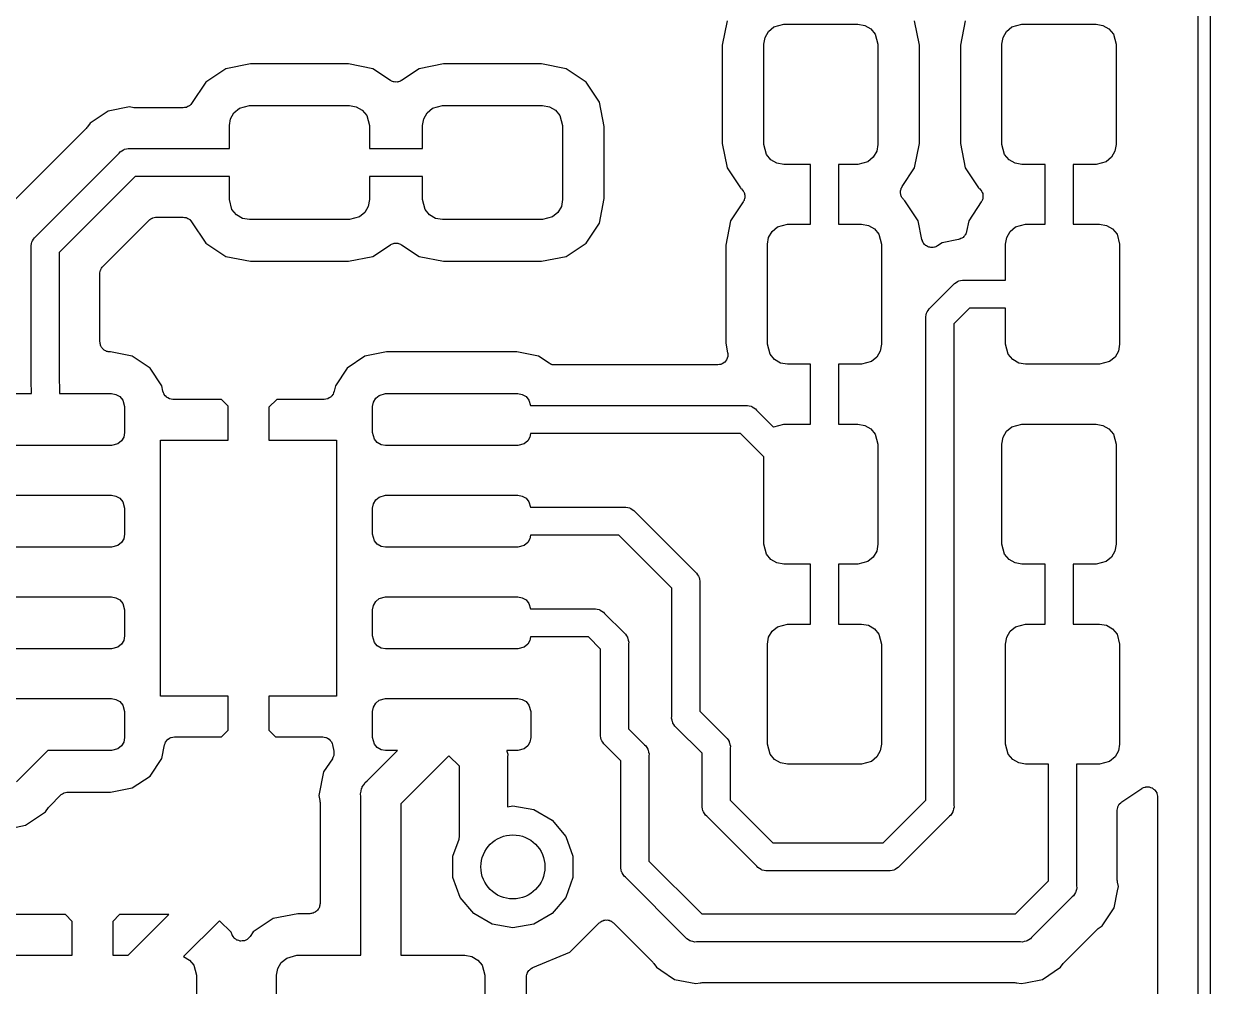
# Model space of a CAD drawing. Extents: x 51.7 to 143, y -96 to -37.9.
# Drawn here: x 128.13 to 142.95, y -75.28 to -63.25 of the extents above; entities that cross this region are included whole.
import ezdxf

# ---------------------------------------------------------------- set-up
doc = ezdxf.new("R2010")
doc.units = 0
doc.header["$MEASUREMENT"] = 0
doc.layers.add('BLACK', color=7, linetype='CONTINUOUS')

msp = doc.modelspace()

# ---------------------------------------------------------------- linework, layer by layer
at = {"layer": 'BLACK', "linetype": 'CONTINUOUS'}
for p, q in [((142.95, -56.0192), (142.95, -77.6036)), ((142.8, -77.6036), (142.8, -56.0611)), ((136.914, -63.2161), (136.853, -63.5225)), ((137.498, -63.2935), (137.623, -63.26)), ((137.623, -63.26), (138.548, -63.26)), ((138.548, -63.26), (138.634, -63.2751)), ((138.634, -63.2751), (138.709, -63.3185)), ((139.318, -63.5225), (139.257, -63.2161)), ((139.889, -63.2161), (139.828, -63.5225)), ((140.473, -63.2935), (140.598, -63.26)), ((140.598, -63.26), (141.523, -63.26)), ((141.523, -63.26), (141.609, -63.2751)), ((141.609, -63.2751), (141.684, -63.3185)), ((137.373, -63.51), (137.388, -63.4245)), ((137.388, -63.4245), (137.431, -63.3493)), ((137.431, -63.3493), (137.498, -63.2935)), ((138.709, -63.3185), (138.765, -63.385)), ((138.765, -63.385), (138.798, -63.51)), ((140.348, -63.51), (140.363, -63.4245)), ((140.363, -63.4245), (140.406, -63.3493)), ((140.406, -63.3493), (140.473, -63.2935)), ((141.684, -63.3185), (141.74, -63.385)), ((141.74, -63.385), (141.773, -63.51)), ((136.853, -63.5225), (136.853, -64.7475)), ((137.373, -64.76), (137.373, -63.51)), ((138.798, -63.51), (138.798, -64.76)), ((139.318, -64.7475), (139.318, -63.5225)), ((139.828, -63.5225), (139.828, -64.7475)), ((140.348, -64.76), (140.348, -63.51)), ((141.773, -63.51), (141.773, -64.76)), ((130.653, -63.8155), (130.404, -63.982)), ((130.96, -63.7546), (130.653, -63.8155)), ((132.184, -63.7546), (130.96, -63.7546)), ((132.491, -63.8155), (132.184, -63.7546)), ((132.708, -63.9605), (132.491, -63.8155)), ((133.066, -63.8155), (132.849, -63.9605)), ((133.373, -63.7546), (133.066, -63.8155)), ((134.597, -63.7546), (133.373, -63.7546)), ((134.904, -63.8155), (134.597, -63.7546)), ((135.153, -63.982), (134.904, -63.8155)), ((130.404, -63.982), (130.226, -64.2481)), ((132.716, -63.9639), (132.708, -63.9605)), ((132.722, -63.9688), (132.716, -63.9639)), ((132.736, -63.9727), (132.722, -63.9688)), ((132.748, -63.9783), (132.736, -63.9727)), ((132.757, -63.9789), (132.748, -63.9783)), ((132.765, -63.9812), (132.757, -63.9789)), ((132.778, -63.9803), (132.765, -63.9812)), ((132.792, -63.9812), (132.778, -63.9803)), ((132.8, -63.9788), (132.792, -63.9812)), ((132.809, -63.9783), (132.8, -63.9788)), ((132.821, -63.9727), (132.809, -63.9783)), ((132.835, -63.9688), (132.821, -63.9727)), ((132.841, -63.9639), (132.835, -63.9688)), ((132.849, -63.9605), (132.841, -63.9639)), ((135.319, -64.2311), (135.153, -63.982)), ((129.45, -64.2911), (129.183, -64.3441)), ((129.504, -64.3021), (129.45, -64.2911)), ((129.517, -64.3023), (129.504, -64.3021)), ((129.529, -64.3045), (129.517, -64.3023)), ((130.121, -64.3045), (129.529, -64.3045)), ((130.138, -64.3014), (130.121, -64.3045)), ((130.156, -64.2994), (130.138, -64.3014)), ((130.16, -64.2976), (130.156, -64.2994)), ((130.164, -64.2968), (130.16, -64.2976)), ((130.18, -64.2879), (130.164, -64.2968)), ((130.196, -64.2799), (130.18, -64.2879)), ((130.199, -64.2769), (130.196, -64.2799)), ((130.202, -64.2748), (130.199, -64.2769)), ((130.214, -64.261), (130.202, -64.2748)), ((130.226, -64.2481), (130.214, -64.261)), ((130.755, -64.3643), (130.822, -64.3085)), ((130.822, -64.3085), (130.947, -64.275)), ((130.947, -64.275), (132.197, -64.275)), ((132.197, -64.275), (132.283, -64.2901)), ((132.283, -64.2901), (132.358, -64.3335)), ((133.168, -64.3643), (133.235, -64.3085)), ((133.235, -64.3085), (133.36, -64.275)), ((133.36, -64.275), (134.61, -64.275)), ((134.61, -64.275), (134.696, -64.2901)), ((134.696, -64.2901), (134.771, -64.3335)), ((135.38, -64.5375), (135.319, -64.2311)), ((129.119, -64.3866), (128.957, -64.4951)), ((129.183, -64.3441), (129.119, -64.3866)), ((129.119, -64.3866), (129.119, -64.3866)), ((130.697, -64.525), (130.712, -64.4395)), ((130.712, -64.4395), (130.755, -64.3643)), ((132.358, -64.3335), (132.414, -64.4)), ((132.414, -64.4), (132.447, -64.525)), ((133.11, -64.525), (133.125, -64.4395)), ((133.125, -64.4395), (133.168, -64.3643)), ((134.771, -64.3335), (134.827, -64.4)), ((134.827, -64.4), (134.86, -64.525)), ((128.91, -64.561), (127.97, -65.5006)), ((128.917, -64.5507), (128.91, -64.561)), ((128.926, -64.5417), (128.917, -64.5507)), ((128.957, -64.4951), (128.926, -64.5417)), ((130.697, -64.8125), (130.697, -64.525)), ((132.447, -64.525), (132.447, -64.8125)), ((133.11, -64.8125), (133.11, -64.525)), ((134.86, -64.525), (134.86, -65.45)), ((135.38, -65.4375), (135.38, -64.5375)), ((136.853, -64.7475), (136.914, -65.0539)), ((137.406, -64.885), (137.373, -64.76)), ((138.798, -64.76), (138.783, -64.8455)), ((139.257, -65.0539), (139.318, -64.7475)), ((139.828, -64.7475), (139.889, -65.0539)), ((140.381, -64.885), (140.348, -64.76)), ((141.773, -64.76), (141.758, -64.8455)), ((128.279, -65.9109), (129.32, -64.8692)), ((129.32, -64.8692), (129.335, -64.8514)), ((129.335, -64.8514), (129.355, -64.8398)), ((129.355, -64.8398), (129.374, -64.8264)), ((129.374, -64.8264), (129.382, -64.8244)), ((129.382, -64.8244), (129.389, -64.8205)), ((129.389, -64.8205), (129.412, -64.8165)), ((129.412, -64.8165), (129.434, -64.8105)), ((129.434, -64.8105), (129.457, -64.8125)), ((129.457, -64.8125), (130.697, -64.8125)), ((132.447, -64.8125), (133.11, -64.8125)), ((137.462, -64.9515), (137.406, -64.885)), ((138.783, -64.8455), (138.74, -64.9207)), ((140.437, -64.9515), (140.381, -64.885)), ((141.758, -64.8455), (141.715, -64.9207)), ((136.914, -65.0539), (137.08, -65.303)), ((137.537, -64.9949), (137.462, -64.9515)), ((137.623, -65.01), (137.537, -64.9949)), ((137.956, -65.01), (137.623, -65.01)), ((137.956, -65.7577), (137.956, -65.01)), ((138.548, -65.01), (138.305, -65.01)), ((138.305, -65.01), (138.305, -65.7577)), ((138.673, -64.9765), (138.548, -65.01)), ((138.74, -64.9207), (138.673, -64.9765)), ((139.101, -65.2884), (139.257, -65.0539)), ((139.889, -65.0539), (140.055, -65.303)), ((140.512, -64.9949), (140.437, -64.9515)), ((140.598, -65.01), (140.512, -64.9949)), ((140.886, -65.01), (140.598, -65.01)), ((140.886, -65.7577), (140.886, -65.01)), ((141.523, -65.01), (141.236, -65.01)), ((141.236, -65.01), (141.236, -65.7577)), ((141.648, -64.9765), (141.523, -65.01)), ((141.715, -64.9207), (141.648, -64.9765)), ((129.522, -65.1625), (128.572, -66.1125)), ((130.697, -65.1625), (129.522, -65.1625)), ((130.697, -65.45), (130.697, -65.1625)), ((133.11, -65.1625), (132.447, -65.1625)), ((132.447, -65.1625), (132.447, -65.45)), ((133.11, -65.45), (133.11, -65.1625)), ((137.08, -65.303), (137.08, -65.3031)), ((137.08, -65.3031), (137.088, -65.3108)), ((137.088, -65.3108), (137.097, -65.317)), ((137.097, -65.317), (137.104, -65.326)), ((137.104, -65.326), (137.112, -65.3336)), ((137.112, -65.3336), (137.117, -65.3436)), ((137.117, -65.3436), (137.123, -65.3526)), ((137.123, -65.3526), (137.127, -65.3632)), ((139.08, -65.3506), (139.082, -65.3398)), ((139.081, -65.3617), (139.08, -65.3506)), ((139.08, -65.3728), (139.081, -65.3617)), ((139.082, -65.3398), (139.083, -65.3287)), ((139.083, -65.3287), (139.088, -65.3186)), ((139.088, -65.3186), (139.09, -65.3078)), ((139.09, -65.3078), (139.096, -65.2985)), ((139.096, -65.2985), (139.101, -65.2884)), ((140.055, -65.303), (140.055, -65.3031)), ((140.055, -65.3031), (140.063, -65.3108)), ((140.063, -65.3108), (140.072, -65.317)), ((140.072, -65.317), (140.079, -65.326)), ((140.079, -65.326), (140.087, -65.3336)), ((140.087, -65.3336), (140.092, -65.3436)), ((140.092, -65.3436), (140.098, -65.3526)), ((140.098, -65.3526), (140.102, -65.3632)), ((130.73, -65.575), (130.697, -65.45)), ((132.447, -65.45), (132.432, -65.5355)), ((133.143, -65.575), (133.11, -65.45)), ((134.86, -65.45), (134.845, -65.5355)), ((135.319, -65.7439), (135.38, -65.4375)), ((137.115, -65.4793), (136.959, -65.7138)), ((137.12, -65.4691), (137.115, -65.4793)), ((137.126, -65.4599), (137.12, -65.4691)), ((137.128, -65.4491), (137.126, -65.4599)), ((137.127, -65.3632), (137.132, -65.3732)), ((137.133, -65.4389), (137.128, -65.4491)), ((137.132, -65.3732), (137.133, -65.3842)), ((137.133, -65.3842), (137.136, -65.3949)), ((137.134, -65.4278), (137.133, -65.4389)), ((137.136, -65.417), (137.134, -65.4278)), ((137.136, -65.3949), (137.135, -65.406)), ((137.135, -65.406), (137.136, -65.417)), ((139.083, -65.3834), (139.08, -65.3728)), ((139.084, -65.3945), (139.083, -65.3834)), ((139.089, -65.4044), (139.084, -65.3945)), ((139.093, -65.4151), (139.089, -65.4044)), ((139.099, -65.4241), (139.093, -65.4151)), ((139.104, -65.434), (139.099, -65.4241)), ((139.112, -65.4417), (139.104, -65.434)), ((139.119, -65.4507), (139.112, -65.4417)), ((139.128, -65.4568), (139.119, -65.4507)), ((139.136, -65.4645), (139.128, -65.4568)), ((139.136, -65.4646), (139.136, -65.4645)), ((139.302, -65.7138), (139.136, -65.4646)), ((140.09, -65.4793), (139.934, -65.7138)), ((140.095, -65.4691), (140.09, -65.4793)), ((140.101, -65.4599), (140.095, -65.4691)), ((140.103, -65.4491), (140.101, -65.4599)), ((140.102, -65.3632), (140.107, -65.3732)), ((140.108, -65.4389), (140.103, -65.4491)), ((140.107, -65.3732), (140.108, -65.3842)), ((140.108, -65.3842), (140.111, -65.3949)), ((140.109, -65.4278), (140.108, -65.4389)), ((140.111, -65.417), (140.109, -65.4278)), ((140.111, -65.3949), (140.11, -65.406)), ((140.11, -65.406), (140.111, -65.417)), ((130.786, -65.6415), (130.73, -65.575)), ((130.861, -65.6849), (130.786, -65.6415)), ((132.389, -65.6107), (132.322, -65.6665)), ((132.432, -65.5355), (132.389, -65.6107)), ((133.199, -65.6415), (133.143, -65.575)), ((133.274, -65.6849), (133.199, -65.6415)), ((134.802, -65.6107), (134.735, -65.6665)), ((134.845, -65.5355), (134.802, -65.6107)), ((129.117, -66.2857), (129.695, -65.7077)), ((129.695, -65.7077), (129.7, -65.7045)), ((129.7, -65.7045), (129.703, -65.7002)), ((129.703, -65.7002), (129.718, -65.6919)), ((129.718, -65.6919), (129.731, -65.6824)), ((129.731, -65.6824), (129.737, -65.681)), ((129.737, -65.681), (129.742, -65.6782)), ((129.742, -65.6782), (129.758, -65.6753)), ((129.758, -65.6753), (129.774, -65.671)), ((129.774, -65.671), (129.78, -65.6715)), ((129.78, -65.6715), (129.785, -65.6705)), ((129.785, -65.6705), (130.121, -65.6705)), ((130.121, -65.6705), (130.138, -65.6736)), ((130.138, -65.6736), (130.156, -65.6756)), ((130.156, -65.6756), (130.16, -65.6774)), ((130.16, -65.6774), (130.164, -65.6782)), ((130.164, -65.6782), (130.18, -65.6871)), ((130.18, -65.6871), (130.196, -65.6951)), ((130.196, -65.6951), (130.199, -65.6981)), ((130.199, -65.6981), (130.202, -65.7002)), ((130.202, -65.7002), (130.214, -65.714)), ((130.214, -65.714), (130.226, -65.7269)), ((130.226, -65.7269), (130.404, -65.993)), ((130.947, -65.7), (130.861, -65.6849)), ((132.197, -65.7), (130.947, -65.7)), ((132.322, -65.6665), (132.197, -65.7)), ((133.36, -65.7), (133.274, -65.6849)), ((134.61, -65.7), (133.36, -65.7)), ((134.735, -65.6665), (134.61, -65.7)), ((135.153, -65.993), (135.319, -65.7439)), ((136.959, -65.7138), (136.898, -66.0202)), ((137.476, -65.847), (137.543, -65.7912)), ((137.543, -65.7912), (137.668, -65.7577)), ((137.668, -65.7577), (137.956, -65.7577)), ((138.305, -65.7577), (138.593, -65.7577)), ((138.593, -65.7577), (138.679, -65.7727)), ((138.679, -65.7727), (138.754, -65.8162)), ((139.349, -65.9477), (139.302, -65.7138)), ((139.934, -65.7138), (139.907, -65.8489)), ((140.451, -65.847), (140.518, -65.7912)), ((140.518, -65.7912), (140.643, -65.7577)), ((140.643, -65.7577), (140.886, -65.7577)), ((141.236, -65.7577), (141.568, -65.7577)), ((141.568, -65.7577), (141.654, -65.7727)), ((141.654, -65.7727), (141.729, -65.8162)), ((128.236, -65.9649), (128.249, -65.9459)), ((128.249, -65.9459), (128.261, -65.9258)), ((128.261, -65.9258), (128.279, -65.9109)), ((137.418, -66.0077), (137.433, -65.9222)), ((137.433, -65.9222), (137.476, -65.847)), ((138.754, -65.8162), (138.81, -65.8827)), ((138.81, -65.8827), (138.843, -66.0077)), ((139.354, -65.9606), (139.349, -65.9477)), ((139.807, -65.9487), (139.603, -65.9893)), ((139.815, -65.9457), (139.807, -65.9487)), ((139.823, -65.9444), (139.815, -65.9457)), ((139.835, -65.9378), (139.823, -65.9444)), ((139.848, -65.9327), (139.835, -65.9378)), ((139.854, -65.9272), (139.848, -65.9327)), ((139.862, -65.9232), (139.854, -65.9272)), ((139.871, -65.9128), (139.862, -65.9232)), ((139.881, -65.9036), (139.871, -65.9128)), ((139.885, -65.8963), (139.881, -65.9036)), ((139.891, -65.89), (139.885, -65.8963)), ((139.896, -65.8771), (139.891, -65.89)), ((139.902, -65.865), (139.896, -65.8771)), ((139.904, -65.8567), (139.902, -65.865)), ((139.907, -65.8489), (139.904, -65.8567)), ((140.393, -66.0077), (140.408, -65.9222)), ((140.408, -65.9222), (140.451, -65.847)), ((141.729, -65.8162), (141.785, -65.8827)), ((141.785, -65.8827), (141.818, -66.0077)), ((128.22, -66.0245), (128.226, -66.0021)), ((128.222, -66.0476), (128.22, -66.0245)), ((128.222, -67.7639), (128.222, -66.0476)), ((128.226, -66.0021), (128.23, -65.9792)), ((128.23, -65.9792), (128.234, -65.9725)), ((128.234, -65.9725), (128.236, -65.9649)), ((130.404, -65.993), (130.653, -66.1595)), ((132.491, -66.1595), (132.708, -66.0145)), ((132.708, -66.0145), (132.716, -66.0111)), ((132.716, -66.0111), (132.722, -66.0062)), ((132.722, -66.0062), (132.736, -66.0023)), ((132.736, -66.0023), (132.748, -65.9967)), ((132.748, -65.9967), (132.757, -65.9961)), ((132.757, -65.9961), (132.765, -65.9938)), ((132.765, -65.9938), (132.778, -65.9947)), ((132.778, -65.9947), (132.792, -65.9938)), ((132.792, -65.9938), (132.8, -65.9962)), ((132.8, -65.9962), (132.809, -65.9967)), ((132.809, -65.9967), (132.821, -66.0023)), ((132.821, -66.0023), (132.835, -66.0062)), ((132.835, -66.0062), (132.841, -66.0111)), ((132.841, -66.0111), (132.849, -66.0145)), ((132.849, -66.0145), (133.066, -66.1595)), ((134.904, -66.1595), (135.153, -65.993)), ((136.898, -66.0202), (136.898, -67.2452)), ((137.418, -67.2577), (137.418, -66.0077)), ((138.843, -66.0077), (138.843, -67.2577)), ((139.357, -65.9741), (139.354, -65.9606)), ((139.362, -65.981), (139.357, -65.9741)), ((139.365, -65.9888), (139.362, -65.981)), ((139.374, -65.9992), (139.365, -65.9888)), ((139.382, -66.0107), (139.374, -65.9992)), ((139.389, -66.0157), (139.382, -66.0107)), ((139.394, -66.022), (139.389, -66.0157)), ((139.406, -66.0286), (139.394, -66.022)), ((139.417, -66.0368), (139.406, -66.0286)), ((139.425, -66.0392), (139.417, -66.0368)), ((139.433, -66.0432), (139.425, -66.0392)), ((139.446, -66.0453), (139.433, -66.0432)), ((139.46, -66.0492), (139.446, -66.0453)), ((139.468, -66.0486), (139.46, -66.0492)), ((139.476, -66.0499), (139.468, -66.0486)), ((139.49, -66.0472), (139.476, -66.0499)), ((139.504, -66.0463), (139.49, -66.0472)), ((139.511, -66.0429), (139.504, -66.0463)), ((139.52, -66.0413), (139.511, -66.0429)), ((139.531, -66.0341), (139.52, -66.0413)), ((139.544, -66.0285), (139.531, -66.0341)), ((139.603, -65.9893), (139.544, -66.0285)), ((140.393, -66.4577), (140.393, -66.0077)), ((141.818, -66.0077), (141.818, -67.2577)), ((128.572, -66.1125), (128.572, -67.7416)), ((130.653, -66.1595), (130.96, -66.2204)), ((130.96, -66.2204), (132.184, -66.2204)), ((132.184, -66.2204), (132.491, -66.1595)), ((133.066, -66.1595), (133.373, -66.2204)), ((133.373, -66.2204), (134.597, -66.2204)), ((134.597, -66.2204), (134.904, -66.1595)), ((129.08, -66.3644), (129.085, -66.3484)), ((129.081, -66.37), (129.08, -66.3644)), ((129.08, -66.3755), (129.081, -66.37)), ((129.08, -67.2266), (129.08, -66.3755)), ((129.085, -66.3484), (129.088, -66.3321)), ((129.088, -66.3321), (129.09, -66.3272)), ((129.09, -66.3272), (129.092, -66.3218)), ((129.092, -66.3218), (129.101, -66.3083)), ((129.101, -66.3083), (129.11, -66.2939)), ((129.11, -66.2939), (129.114, -66.2903)), ((129.114, -66.2903), (129.117, -66.2857)), ((139.455, -66.7999), (139.74, -66.5143)), ((139.74, -66.5143), (139.755, -66.4965)), ((139.755, -66.4965), (139.775, -66.4849)), ((139.775, -66.4849), (139.794, -66.4716)), ((139.794, -66.4716), (139.802, -66.4696)), ((139.802, -66.4696), (139.809, -66.4657)), ((139.809, -66.4657), (139.831, -66.4617)), ((139.831, -66.4617), (139.854, -66.4556)), ((139.854, -66.4556), (139.877, -66.4577)), ((139.877, -66.4577), (140.393, -66.4577)), ((139.412, -66.8539), (139.425, -66.8349)), ((139.425, -66.8349), (139.437, -66.8148)), ((139.437, -66.8148), (139.455, -66.7999)), ((139.942, -66.8077), (139.748, -67.0015)), ((140.393, -66.8077), (139.942, -66.8077)), ((140.393, -67.2577), (140.393, -66.8077)), ((139.396, -66.9135), (139.402, -66.8911)), ((139.398, -66.9366), (139.396, -66.9135)), ((139.398, -72.9525), (139.398, -66.9366)), ((139.402, -66.8911), (139.406, -66.8682)), ((139.406, -66.8682), (139.41, -66.8615)), ((139.41, -66.8615), (139.412, -66.8539)), ((139.748, -67.0015), (139.748, -73.0174)), ((129.082, -67.2375), (129.08, -67.2266)), ((129.082, -67.2486), (129.082, -67.2375)), ((129.086, -67.2591), (129.082, -67.2486)), ((129.088, -67.27), (129.086, -67.2591)), ((129.093, -67.2796), (129.088, -67.27)), ((129.097, -67.2901), (129.093, -67.2796)), ((136.898, -67.2452), (136.921, -67.3642)), ((137.451, -67.3827), (137.418, -67.2577)), ((138.843, -67.2577), (138.828, -67.3432)), ((140.426, -67.3827), (140.393, -67.2577)), ((141.818, -67.2577), (141.803, -67.3432)), ((129.104, -67.2986), (129.097, -67.2901)), ((129.11, -67.3082), (129.104, -67.2986)), ((129.118, -67.3153), (129.11, -67.3082)), ((129.125, -67.3238), (129.118, -67.3153)), ((129.135, -67.3294), (129.125, -67.3238)), ((129.143, -67.3365), (129.135, -67.3294)), ((129.154, -67.3403), (129.143, -67.3365)), ((129.164, -67.3459), (129.154, -67.3403)), ((129.175, -67.3478), (129.164, -67.3459)), ((129.185, -67.3516), (129.175, -67.3478)), ((129.196, -67.3516), (129.185, -67.3516)), ((129.207, -67.3536), (129.196, -67.3516)), ((129.212, -67.3536), (129.207, -67.3536)), ((129.485, -67.4078), (129.212, -67.3536)), ((129.706, -67.5553), (129.485, -67.4078)), ((132.389, -67.4078), (132.168, -67.5553)), ((132.662, -67.3536), (132.389, -67.4078)), ((134.287, -67.3536), (132.662, -67.3536)), ((134.56, -67.4078), (134.287, -67.3536)), ((134.69, -67.4946), (134.56, -67.4078)), ((136.915, -67.4305), (136.908, -67.4501)), ((136.922, -67.4111), (136.915, -67.4305)), ((136.921, -67.3642), (136.921, -67.3656)), ((136.921, -67.3656), (136.922, -67.3669)), ((136.922, -67.3669), (136.922, -67.3876)), ((136.922, -67.3876), (136.922, -67.4083)), ((136.922, -67.4083), (136.922, -67.4096)), ((136.922, -67.4096), (136.922, -67.4111)), ((137.507, -67.4492), (137.451, -67.3827)), ((138.785, -67.4184), (138.718, -67.4742)), ((138.828, -67.3432), (138.785, -67.4184)), ((140.482, -67.4492), (140.426, -67.3827)), ((141.76, -67.4184), (141.693, -67.4742)), ((141.803, -67.3432), (141.76, -67.4184)), ((129.853, -67.7761), (129.706, -67.5553)), ((132.168, -67.5553), (132.021, -67.7761)), ((134.704, -67.5007), (134.69, -67.4946)), ((134.717, -67.5083), (134.704, -67.5007)), ((134.724, -67.5096), (134.717, -67.5083)), ((134.73, -67.5124), (134.724, -67.5096)), ((134.745, -67.5134), (134.73, -67.5124)), ((134.76, -67.516), (134.745, -67.5134)), ((136.797, -67.516), (134.76, -67.516)), ((136.798, -67.5158), (136.797, -67.516)), ((136.799, -67.516), (136.798, -67.5158)), ((136.82, -67.5119), (136.799, -67.516)), ((136.84, -67.5083), (136.82, -67.5119)), ((136.841, -67.5076), (136.84, -67.5083)), ((136.843, -67.5074), (136.841, -67.5076)), ((136.86, -67.4966), (136.843, -67.5074)), ((136.878, -67.4863), (136.86, -67.4966)), ((136.879, -67.4852), (136.878, -67.4863)), ((136.88, -67.4845), (136.879, -67.4852)), ((136.893, -67.4684), (136.88, -67.4845)), ((136.907, -67.4525), (136.893, -67.4684)), ((136.908, -67.4501), (136.907, -67.4512)), ((136.907, -67.4512), (136.907, -67.4525)), ((137.582, -67.4926), (137.507, -67.4492)), ((137.668, -67.5077), (137.582, -67.4926)), ((137.956, -67.5077), (137.668, -67.5077)), ((137.956, -68.2553), (137.956, -67.5077)), ((138.593, -67.5077), (138.305, -67.5077)), ((138.305, -67.5077), (138.305, -68.2553)), ((138.718, -67.4742), (138.593, -67.5077)), ((140.557, -67.4926), (140.482, -67.4492)), ((140.643, -67.5077), (140.557, -67.4926)), ((141.568, -67.5077), (140.643, -67.5077)), ((141.693, -67.4742), (141.568, -67.5077)), ((127.575, -67.874), (128.225, -67.874)), ((128.22, -67.787), (128.222, -67.7639)), ((128.225, -67.8039), (128.22, -67.787)), ((128.225, -67.874), (128.225, -67.8039)), ((128.572, -67.7416), (128.577, -67.7585)), ((128.577, -67.7585), (128.575, -67.7816)), ((128.575, -67.7816), (128.575, -67.874)), ((128.575, -67.874), (129.225, -67.874)), ((129.225, -67.874), (129.28, -67.8838)), ((129.867, -67.8438), (129.853, -67.7761)), ((129.874, -67.8631), (129.867, -67.8438)), ((129.881, -67.8825), (129.874, -67.8631)), ((132, -67.8631), (131.993, -67.8825)), ((132.007, -67.8438), (132, -67.8631)), ((132.021, -67.7761), (132.007, -67.8438)), ((132.568, -67.8958), (132.649, -67.874)), ((132.649, -67.874), (134.299, -67.874)), ((134.299, -67.874), (134.355, -67.8838)), ((129.28, -67.8838), (129.329, -67.912)), ((129.329, -67.912), (129.365, -67.9552)), ((129.365, -67.9552), (129.387, -68.0365)), ((129.882, -67.8836), (129.881, -67.8825)), ((129.883, -67.8849), (129.882, -67.8836)), ((129.896, -67.9004), (129.883, -67.8849)), ((129.91, -67.9163), (129.896, -67.9004)), ((129.911, -67.917), (129.91, -67.9163)), ((129.912, -67.918), (129.911, -67.917)), ((129.93, -67.928), (129.912, -67.918)), ((129.948, -67.9383), (129.93, -67.928)), ((129.949, -67.9386), (129.948, -67.9383)), ((129.95, -67.9393), (129.949, -67.9386)), ((129.971, -67.9424), (129.95, -67.9393)), ((129.991, -67.946), (129.971, -67.9424)), ((130.599, -67.946), (129.991, -67.946)), ((130.683, -68.0304), (130.599, -67.946)), ((130.683, -68.454), (130.683, -68.0304)), ((131.29, -67.946), (131.191, -68.0446)), ((131.883, -67.946), (131.29, -67.946)), ((131.903, -67.9424), (131.883, -67.946)), ((131.924, -67.9393), (131.903, -67.9424)), ((131.925, -67.9386), (131.924, -67.9393)), ((131.926, -67.9383), (131.925, -67.9386)), ((131.944, -67.928), (131.926, -67.9383)), ((131.962, -67.918), (131.944, -67.928)), ((131.963, -67.917), (131.962, -67.918)), ((131.964, -67.9163), (131.963, -67.917)), ((131.978, -67.9005), (131.964, -67.9163)), ((131.991, -67.8849), (131.978, -67.9005)), ((131.992, -67.8836), (131.991, -67.8849)), ((131.993, -67.8825), (131.992, -67.8836)), ((132.487, -68.0365), (132.497, -67.9809)), ((132.497, -67.9809), (132.525, -67.932)), ((132.525, -67.932), (132.568, -67.8958)), ((134.355, -67.8838), (134.404, -67.912)), ((134.404, -67.912), (134.44, -67.9552)), ((134.44, -67.9552), (134.459, -68.024)), ((134.459, -68.024), (137.147, -68.024)), ((137.147, -68.024), (137.17, -68.022)), ((137.17, -68.022), (137.192, -68.028)), ((137.192, -68.028), (137.215, -68.032)), ((129.387, -68.0365), (129.387, -68.3615)), ((131.191, -68.0446), (131.191, -68.454)), ((132.487, -68.3615), (132.487, -68.0365)), ((137.215, -68.032), (137.222, -68.0359)), ((137.222, -68.0359), (137.229, -68.038)), ((137.229, -68.038), (137.248, -68.0513)), ((137.248, -68.0513), (137.268, -68.0629)), ((137.268, -68.0629), (137.283, -68.0807)), ((137.283, -68.0807), (137.494, -68.2918)), ((137.494, -68.2918), (137.498, -68.2888)), ((137.498, -68.2888), (137.623, -68.2553)), ((137.623, -68.2553), (137.956, -68.2553)), ((138.305, -68.2553), (138.548, -68.2553)), ((138.548, -68.2553), (138.634, -68.2704)), ((138.634, -68.2704), (138.709, -68.3138)), ((138.709, -68.3138), (138.765, -68.3803)), ((140.406, -68.3446), (140.473, -68.2888)), ((140.473, -68.2888), (140.598, -68.2553)), ((140.598, -68.2553), (141.523, -68.2553)), ((141.523, -68.2553), (141.609, -68.2704)), ((141.609, -68.2704), (141.684, -68.3138)), ((141.684, -68.3138), (141.74, -68.3803)), ((129.349, -68.466), (129.306, -68.5022)), ((129.377, -68.4171), (129.349, -68.466)), ((129.387, -68.3615), (129.377, -68.4171)), ((129.837, -71.654), (129.837, -68.454)), ((129.837, -68.454), (130.683, -68.454)), ((131.191, -68.454), (132.037, -68.454)), ((132.037, -68.454), (132.037, -71.654)), ((132.509, -68.4428), (132.487, -68.3615)), ((132.545, -68.486), (132.509, -68.4428)), ((134.424, -68.466), (134.381, -68.5022)), ((134.452, -68.4171), (134.424, -68.466)), ((134.46, -68.374), (134.452, -68.4171)), ((137.082, -68.374), (134.46, -68.374)), ((137.373, -68.6653), (137.082, -68.374)), ((138.765, -68.3803), (138.798, -68.5053)), ((140.348, -68.5053), (140.363, -68.4198)), ((140.363, -68.4198), (140.406, -68.3446)), ((141.74, -68.3803), (141.773, -68.5053)), ((129.225, -68.524), (127.575, -68.524)), ((129.306, -68.5022), (129.225, -68.524)), ((132.594, -68.5142), (132.545, -68.486)), ((132.649, -68.524), (132.594, -68.5142)), ((134.299, -68.524), (132.649, -68.524)), ((134.381, -68.5022), (134.299, -68.524)), ((138.798, -68.5053), (138.798, -69.7553)), ((140.348, -69.7553), (140.348, -68.5053)), ((141.773, -68.5053), (141.773, -69.7553)), ((137.373, -69.7553), (137.373, -68.6653)), ((127.575, -69.144), (129.225, -69.144)), ((129.225, -69.144), (129.28, -69.1538)), ((129.28, -69.1538), (129.329, -69.182)), ((129.329, -69.182), (129.365, -69.2253)), ((132.497, -69.2509), (132.525, -69.202)), ((132.525, -69.202), (132.568, -69.1658)), ((132.568, -69.1658), (132.649, -69.144)), ((132.649, -69.144), (134.299, -69.144)), ((134.299, -69.144), (134.355, -69.1538)), ((134.355, -69.1538), (134.404, -69.182)), ((134.404, -69.182), (134.44, -69.2253)), ((129.365, -69.2253), (129.387, -69.3065)), ((129.387, -69.3065), (129.387, -69.6315)), ((132.487, -69.3065), (132.497, -69.2509)), ((132.487, -69.6315), (132.487, -69.3065)), ((134.44, -69.2253), (134.459, -69.294)), ((134.459, -69.294), (135.628, -69.294)), ((135.628, -69.294), (135.651, -69.292)), ((135.651, -69.292), (135.674, -69.298)), ((135.674, -69.298), (135.697, -69.302)), ((135.697, -69.302), (135.704, -69.3059)), ((135.704, -69.3059), (135.711, -69.308)), ((135.711, -69.308), (135.73, -69.3213)), ((135.73, -69.3213), (135.75, -69.3329)), ((135.75, -69.3329), (135.765, -69.3507)), ((135.765, -69.3507), (136.516, -70.1019)), ((129.387, -69.6315), (129.377, -69.6871)), ((132.509, -69.7127), (132.487, -69.6315)), ((134.46, -69.644), (134.452, -69.6871)), ((135.564, -69.644), (134.46, -69.644)), ((136.223, -70.3035), (135.564, -69.644)), ((129.225, -69.794), (127.575, -69.794)), ((129.306, -69.7722), (129.225, -69.794)), ((129.349, -69.736), (129.306, -69.7722)), ((129.377, -69.6871), (129.349, -69.736)), ((132.545, -69.756), (132.509, -69.7127)), ((132.594, -69.7842), (132.545, -69.756)), ((132.649, -69.794), (132.594, -69.7842)), ((134.299, -69.794), (132.649, -69.794)), ((134.381, -69.7722), (134.299, -69.794)), ((134.424, -69.736), (134.381, -69.7722)), ((134.452, -69.6871), (134.424, -69.736)), ((137.406, -69.8803), (137.373, -69.7553)), ((138.798, -69.7553), (138.783, -69.8408)), ((140.381, -69.8803), (140.348, -69.7553)), ((141.773, -69.7553), (141.758, -69.8408)), ((137.462, -69.9468), (137.406, -69.8803)), ((137.537, -69.9903), (137.462, -69.9468)), ((138.74, -69.916), (138.673, -69.9718)), ((138.783, -69.8408), (138.74, -69.916)), ((140.437, -69.9468), (140.381, -69.8803)), ((140.512, -69.9903), (140.437, -69.9468)), ((141.715, -69.916), (141.648, -69.9718)), ((141.758, -69.8408), (141.715, -69.916)), ((136.516, -70.1019), (136.534, -70.1168)), ((137.623, -70.0053), (137.537, -69.9903)), ((137.956, -70.0053), (137.623, -70.0053)), ((137.956, -70.753), (137.956, -70.0053)), ((138.548, -70.0053), (138.305, -70.0053)), ((138.305, -70.0053), (138.305, -70.753)), ((138.673, -69.9718), (138.548, -70.0053)), ((140.598, -70.0053), (140.512, -69.9903)), ((140.886, -70.0053), (140.598, -70.0053)), ((140.886, -70.753), (140.886, -70.0053)), ((141.523, -70.0053), (141.236, -70.0053)), ((141.236, -70.0053), (141.236, -70.753)), ((141.648, -69.9718), (141.523, -70.0053)), ((136.534, -70.1168), (136.546, -70.1369)), ((136.546, -70.1369), (136.559, -70.1559)), ((136.559, -70.1559), (136.561, -70.1635)), ((136.561, -70.1635), (136.565, -70.1702)), ((136.565, -70.1702), (136.569, -70.1931)), ((136.569, -70.1931), (136.575, -70.2155)), ((136.575, -70.2155), (136.573, -70.2386)), ((136.573, -70.2386), (136.573, -71.8424)), ((136.223, -71.9072), (136.223, -70.3035)), ((127.575, -70.414), (129.225, -70.414)), ((129.225, -70.414), (129.28, -70.4238)), ((129.28, -70.4238), (129.329, -70.452)), ((129.329, -70.452), (129.365, -70.4952)), ((129.365, -70.4952), (129.387, -70.5765)), ((132.487, -70.5765), (132.497, -70.5209)), ((132.497, -70.5209), (132.525, -70.472)), ((132.525, -70.472), (132.568, -70.4358)), ((132.568, -70.4358), (132.649, -70.414)), ((132.649, -70.414), (134.299, -70.414)), ((134.299, -70.414), (134.355, -70.4238)), ((134.355, -70.4238), (134.404, -70.452)), ((134.404, -70.452), (134.44, -70.4952)), ((134.44, -70.4952), (134.459, -70.564)), ((129.387, -70.5765), (129.387, -70.9015)), ((132.487, -70.9015), (132.487, -70.5765)), ((134.459, -70.564), (135.247, -70.564)), ((135.247, -70.564), (135.27, -70.562)), ((135.27, -70.562), (135.293, -70.568)), ((135.293, -70.568), (135.316, -70.572)), ((135.316, -70.572), (135.323, -70.5759)), ((135.323, -70.5759), (135.33, -70.578)), ((135.33, -70.578), (135.349, -70.5913)), ((135.349, -70.5913), (135.369, -70.6029)), ((135.369, -70.6029), (135.384, -70.6207)), ((135.384, -70.6207), (135.627, -70.8639)), ((137.433, -70.9175), (137.476, -70.8423)), ((137.476, -70.8423), (137.543, -70.7865)), ((137.543, -70.7865), (137.668, -70.753)), ((137.668, -70.753), (137.956, -70.753)), ((138.305, -70.753), (138.593, -70.753)), ((138.593, -70.753), (138.679, -70.7681)), ((138.679, -70.7681), (138.754, -70.8115)), ((138.754, -70.8115), (138.81, -70.878)), ((140.408, -70.9175), (140.451, -70.8423)), ((140.451, -70.8423), (140.518, -70.7865)), ((140.518, -70.7865), (140.643, -70.753)), ((140.643, -70.753), (140.886, -70.753)), ((141.236, -70.753), (141.568, -70.753)), ((141.568, -70.753), (141.654, -70.7681)), ((141.654, -70.7681), (141.729, -70.8115)), ((141.729, -70.8115), (141.785, -70.878)), ((129.377, -70.9571), (129.349, -71.006)), ((129.387, -70.9015), (129.377, -70.9571)), ((132.509, -70.9827), (132.487, -70.9015)), ((132.545, -71.026), (132.509, -70.9827)), ((134.452, -70.9571), (134.424, -71.006)), ((134.46, -70.914), (134.452, -70.9571)), ((135.183, -70.914), (134.46, -70.914)), ((135.334, -71.0655), (135.183, -70.914)), ((135.627, -70.8639), (135.645, -70.8788)), ((135.645, -70.8788), (135.657, -70.8989)), ((135.657, -70.8989), (135.67, -70.9179)), ((135.67, -70.9179), (135.672, -70.9255)), ((135.672, -70.9255), (135.676, -70.9322)), ((135.676, -70.9322), (135.68, -70.9551)), ((135.68, -70.9551), (135.686, -70.9775)), ((135.686, -70.9775), (135.684, -71.0006)), ((137.418, -71.003), (137.433, -70.9175)), ((138.81, -70.878), (138.843, -71.003)), ((140.393, -71.003), (140.408, -70.9175)), ((141.785, -70.878), (141.818, -71.003)), ((129.225, -71.064), (127.575, -71.064)), ((129.306, -71.0422), (129.225, -71.064)), ((129.349, -71.006), (129.306, -71.0422)), ((132.594, -71.0542), (132.545, -71.026)), ((132.649, -71.064), (132.594, -71.0542)), ((134.299, -71.064), (132.649, -71.064)), ((134.381, -71.0422), (134.299, -71.064)), ((134.424, -71.006), (134.381, -71.0422)), ((135.334, -72.1284), (135.334, -71.0655)), ((135.684, -71.0006), (135.684, -72.0635)), ((137.418, -72.253), (137.418, -71.003)), ((138.843, -71.003), (138.843, -72.253)), ((140.393, -72.253), (140.393, -71.003)), ((141.818, -71.003), (141.818, -72.253)), ((127.575, -71.684), (129.225, -71.684)), ((129.225, -71.684), (129.28, -71.6938)), ((129.28, -71.6938), (129.329, -71.722)), ((129.329, -71.722), (129.365, -71.7652)), ((130.683, -71.654), (129.837, -71.654)), ((130.683, -72.0776), (130.683, -71.654)), ((132.037, -71.654), (131.191, -71.654)), ((131.191, -71.654), (131.191, -72.0776)), ((132.525, -71.742), (132.568, -71.7058)), ((132.568, -71.7058), (132.649, -71.684)), ((132.649, -71.684), (134.299, -71.684)), ((134.299, -71.684), (134.355, -71.6938)), ((134.355, -71.6938), (134.404, -71.722)), ((134.404, -71.722), (134.44, -71.7652)), ((129.365, -71.7652), (129.387, -71.8465)), ((129.387, -71.8465), (129.387, -72.1715)), ((132.487, -71.8465), (132.497, -71.7909)), ((132.487, -72.1715), (132.487, -71.8465)), ((132.497, -71.7909), (132.525, -71.742)), ((134.44, -71.7652), (134.462, -71.8465)), ((134.462, -71.8465), (134.462, -72.1715)), ((136.573, -71.8424), (136.897, -72.1667)), ((136.221, -71.9303), (136.223, -71.9072)), ((136.227, -71.9528), (136.221, -71.9303)), ((136.231, -71.9756), (136.227, -71.9528)), ((136.235, -71.9824), (136.231, -71.9756)), ((136.237, -71.9899), (136.235, -71.9824)), ((136.25, -72.009), (136.237, -71.9899)), ((136.262, -72.0291), (136.25, -72.009)), ((136.28, -72.044), (136.262, -72.0291)), ((129.387, -72.1715), (129.377, -72.2271)), ((129.932, -72.19), (129.95, -72.18)), ((129.95, -72.18), (129.968, -72.1697)), ((129.968, -72.1697), (129.969, -72.1694)), ((129.969, -72.1694), (129.97, -72.1687)), ((129.97, -72.1687), (129.991, -72.1656)), ((129.991, -72.1656), (130.011, -72.162)), ((130.011, -72.162), (130.599, -72.162)), ((130.599, -72.162), (130.683, -72.0776)), ((131.191, -72.0776), (131.275, -72.162)), ((131.275, -72.162), (131.863, -72.162)), ((131.863, -72.162), (131.883, -72.1656)), ((131.883, -72.1656), (131.904, -72.1687)), ((131.904, -72.1687), (131.905, -72.1694)), ((131.905, -72.1694), (131.906, -72.1697)), ((131.906, -72.1697), (131.924, -72.18)), ((131.924, -72.18), (131.942, -72.19)), ((132.509, -72.2527), (132.487, -72.1715)), ((134.462, -72.1715), (134.452, -72.2271)), ((135.332, -72.1515), (135.334, -72.1284)), ((135.338, -72.1739), (135.332, -72.1515)), ((135.342, -72.1968), (135.338, -72.1739)), ((135.684, -72.0635), (135.881, -72.2609)), ((136.604, -72.3683), (136.28, -72.044)), ((136.897, -72.1667), (136.915, -72.1816)), ((129.306, -72.3122), (129.225, -72.334)), ((129.349, -72.276), (129.306, -72.3122)), ((129.377, -72.2271), (129.349, -72.276)), ((129.853, -72.4319), (129.887, -72.2642)), ((129.887, -72.2642), (129.894, -72.2449)), ((129.894, -72.2449), (129.901, -72.2255)), ((129.901, -72.2255), (129.902, -72.2244)), ((129.902, -72.2231), (129.916, -72.2076)), ((129.902, -72.2244), (129.902, -72.2231)), ((129.916, -72.2076), (129.929, -72.1917)), ((129.929, -72.1917), (129.931, -72.191)), ((129.931, -72.191), (129.932, -72.19)), ((131.942, -72.19), (131.943, -72.191)), ((131.943, -72.191), (131.945, -72.1917)), ((131.945, -72.1917), (131.958, -72.2076)), ((131.958, -72.2076), (131.972, -72.2231)), ((131.972, -72.2231), (131.972, -72.2244)), ((131.972, -72.2244), (131.973, -72.2255)), ((131.973, -72.2255), (131.98, -72.2449)), ((131.98, -72.2449), (131.987, -72.2642)), ((131.987, -72.2642), (132.003, -72.3403)), ((132.545, -72.296), (132.509, -72.2527)), ((132.594, -72.3242), (132.545, -72.296)), ((132.649, -72.334), (132.594, -72.3242)), ((134.381, -72.3122), (134.299, -72.334)), ((134.424, -72.276), (134.381, -72.3122)), ((134.452, -72.2271), (134.424, -72.276)), ((135.346, -72.2035), (135.342, -72.1968)), ((135.348, -72.2111), (135.346, -72.2035)), ((135.361, -72.2301), (135.348, -72.2111)), ((135.373, -72.2502), (135.361, -72.2301)), ((135.391, -72.2651), (135.373, -72.2502)), ((135.588, -72.4625), (135.391, -72.2651)), ((135.881, -72.2609), (135.899, -72.2758)), ((135.899, -72.2758), (135.911, -72.2959)), ((135.911, -72.2959), (135.924, -72.3149)), ((135.924, -72.3149), (135.926, -72.3225)), ((135.926, -72.3225), (135.93, -72.3292)), ((136.915, -72.1816), (136.927, -72.2017)), ((136.927, -72.2017), (136.94, -72.2207)), ((136.94, -72.2207), (136.942, -72.2283)), ((136.942, -72.2283), (136.946, -72.2351)), ((136.946, -72.2351), (136.95, -72.2579)), ((136.95, -72.2579), (136.956, -72.2804)), ((136.956, -72.2804), (136.954, -72.3035)), ((136.954, -72.3035), (136.954, -72.9525)), ((137.451, -72.378), (137.418, -72.253)), ((138.843, -72.253), (138.828, -72.3385)), ((140.426, -72.378), (140.393, -72.253)), ((141.818, -72.253), (141.803, -72.3385)), ((128.428, -72.334), (128.039, -72.7226)), ((129.225, -72.334), (128.428, -72.334)), ((129.706, -72.6527), (129.853, -72.4319)), ((131.984, -72.4356), (131.874, -72.5997)), ((131.986, -72.4305), (131.984, -72.4356)), ((131.989, -72.4261), (131.986, -72.4305)), ((131.995, -72.4104), (131.989, -72.4261)), ((132.001, -72.3952), (131.995, -72.4104)), ((132.002, -72.3897), (132.001, -72.3952)), ((132.004, -72.3844), (132.002, -72.3897)), ((132.003, -72.3403), (132.003, -72.3459)), ((132.003, -72.3459), (132.004, -72.3512)), ((132.004, -72.3512), (132.003, -72.3678)), ((132.003, -72.3678), (132.004, -72.3844)), ((132.419, -72.711), (132.796, -72.334)), ((132.796, -72.334), (132.649, -72.334)), ((133.439, -72.3979), (132.838, -72.9991)), ((133.57, -72.529), (133.439, -72.3979)), ((134.299, -72.334), (134.162, -72.334)), ((134.162, -72.334), (134.163, -72.3397)), ((134.163, -72.3397), (134.174, -72.3782)), ((134.174, -72.3782), (134.17, -72.4178)), ((134.17, -72.4178), (134.17, -73.0376)), ((135.588, -73.7794), (135.588, -72.4625)), ((135.93, -72.3292), (135.934, -72.3521)), ((135.934, -72.3521), (135.94, -72.3745)), ((135.94, -72.3745), (135.938, -72.3976)), ((135.938, -72.3976), (135.938, -73.7145)), ((136.604, -73.0174), (136.604, -72.3683)), ((137.507, -72.4445), (137.451, -72.378)), ((137.582, -72.4879), (137.507, -72.4445)), ((138.718, -72.4695), (138.593, -72.503)), ((138.785, -72.4137), (138.718, -72.4695)), ((138.828, -72.3385), (138.785, -72.4137)), ((140.482, -72.4445), (140.426, -72.378)), ((140.557, -72.4879), (140.482, -72.4445)), ((141.693, -72.4695), (141.568, -72.503)), ((141.76, -72.4137), (141.693, -72.4695)), ((141.803, -72.3385), (141.76, -72.4137)), ((131.874, -72.5997), (131.815, -72.8955)), ((133.57, -73.4051), (133.57, -72.529)), ((137.668, -72.503), (137.582, -72.4879)), ((138.593, -72.503), (137.668, -72.503)), ((140.643, -72.503), (140.557, -72.4879)), ((140.931, -72.503), (140.643, -72.503)), ((140.93, -73.96), (140.931, -72.503)), ((141.568, -72.503), (141.28, -72.503)), ((141.28, -72.503), (141.28, -74.0249)), ((129.485, -72.8002), (129.706, -72.6527)), ((132.358, -72.7882), (132.377, -72.761)), ((132.377, -72.761), (132.394, -72.7323)), ((132.394, -72.7323), (132.419, -72.711)), ((128.453, -73.0279), (128.589, -72.8916)), ((128.589, -72.8916), (128.593, -72.8884)), ((128.593, -72.8884), (128.597, -72.8842)), ((128.597, -72.8842), (128.611, -72.8759)), ((128.611, -72.8759), (128.625, -72.8663)), ((128.625, -72.8663), (128.63, -72.8649)), ((128.63, -72.8649), (128.635, -72.8621)), ((128.635, -72.8621), (128.652, -72.8592)), ((128.652, -72.8592), (128.668, -72.8549)), ((128.668, -72.8549), (128.673, -72.8554)), ((128.673, -72.8554), (128.679, -72.8544)), ((128.679, -72.8544), (129.212, -72.8544)), ((129.212, -72.8544), (129.485, -72.8002)), ((131.815, -72.8955), (131.828, -72.9579)), ((132.335, -72.8734), (132.344, -72.8413)), ((132.338, -72.9064), (132.335, -72.8734)), ((132.338, -74.892), (132.338, -72.9064)), ((132.344, -72.8413), (132.349, -72.8087)), ((132.349, -72.8087), (132.355, -72.799)), ((132.355, -72.799), (132.358, -72.7882)), ((141.845, -72.9738), (142.094, -72.8071)), ((142.094, -72.8071), (142.098, -72.8054)), ((142.098, -72.8054), (142.101, -72.8027)), ((142.101, -72.8027), (142.118, -72.7966)), ((142.118, -72.7966), (142.135, -72.7893)), ((142.135, -72.7893), (142.139, -72.7891)), ((142.139, -72.7891), (142.143, -72.7876)), ((142.143, -72.7876), (142.161, -72.7876)), ((142.161, -72.7876), (142.179, -72.7865)), ((142.179, -72.7865), (142.183, -72.7876)), ((142.183, -72.7876), (142.187, -72.7876)), ((142.187, -72.7876), (142.204, -72.7938)), ((142.204, -72.7938), (142.221, -72.7988)), ((142.221, -72.7988), (142.225, -72.8013)), ((142.225, -72.8013), (142.228, -72.8027)), ((142.228, -72.8027), (142.242, -72.8143)), ((142.242, -72.8143), (142.257, -72.8249)), ((142.257, -72.8249), (142.259, -72.8284)), ((142.259, -72.8284), (142.262, -72.8311)), ((142.262, -72.8311), (142.271, -72.8466)), ((142.271, -72.8466), (142.281, -72.8616)), ((142.281, -72.8616), (142.282, -72.8656)), ((142.282, -72.8656), (142.284, -72.8693)), ((142.284, -72.8693), (142.287, -72.8869)), ((142.287, -72.8869), (142.292, -72.9044)), ((142.292, -72.9044), (142.291, -72.9086)), ((142.291, -72.9086), (142.292, -72.9127)), ((142.292, -72.9127), (142.292, -77.6544)), ((128.401, -73.1), (128.437, -73.0471)), ((128.437, -73.0471), (128.445, -73.0381)), ((128.445, -73.0381), (128.453, -73.0279)), ((131.828, -72.9579), (131.828, -72.9704)), ((131.828, -72.9704), (131.83, -72.9827)), ((131.83, -72.9827), (131.83, -74.2446)), ((132.838, -72.9991), (132.838, -74.892)), ((134.17, -73.0376), (134.239, -73.0254)), ((134.239, -73.0254), (134.499, -73.0714)), ((136.602, -73.0405), (136.604, -73.0174)), ((136.608, -73.0629), (136.602, -73.0405)), ((136.612, -73.0858), (136.608, -73.0629)), ((136.954, -72.9525), (137.486, -73.485)), ((138.866, -73.485), (139.398, -72.9525)), ((139.744, -73.0629), (139.74, -73.0858)), ((139.75, -73.0405), (139.744, -73.0629)), ((139.748, -73.0174), (139.75, -73.0405)), ((141.788, -73.0794), (141.792, -73.0617)), ((141.792, -73.0617), (141.794, -73.0439)), ((141.794, -73.0439), (141.795, -73.0401)), ((141.795, -73.0401), (141.796, -73.036)), ((141.796, -73.036), (141.805, -73.0204)), ((141.805, -73.0204), (141.813, -73.0043)), ((141.813, -73.0043), (141.816, -73.0014)), ((141.816, -73.0014), (141.818, -72.9978)), ((141.818, -72.9978), (141.832, -72.9862)), ((141.832, -72.9862), (141.845, -72.9738)), ((128.151, -73.2675), (128.401, -73.1)), ((134.499, -73.0714), (134.729, -73.2036)), ((134.729, -73.2036), (134.899, -73.4062)), ((136.616, -73.0925), (136.612, -73.0858)), ((136.618, -73.1001), (136.616, -73.0925)), ((136.631, -73.1191), (136.618, -73.1001)), ((136.643, -73.1392), (136.631, -73.1191)), ((136.661, -73.1541), (136.643, -73.1392)), ((137.285, -73.7783), (136.661, -73.1541)), ((139.691, -73.1541), (139.067, -73.7783)), ((139.709, -73.1392), (139.691, -73.1541)), ((139.721, -73.1191), (139.709, -73.1392)), ((139.734, -73.1001), (139.721, -73.1191)), ((139.736, -73.0925), (139.734, -73.1001)), ((139.74, -73.0858), (139.736, -73.0925)), ((141.788, -73.9527), (141.788, -73.0794)), ((127.917, -73.3139), (128.151, -73.2675)), ((133.489, -73.6548), (133.567, -73.44)), ((133.567, -73.44), (133.57, -73.4051)), ((134.899, -73.4062), (134.989, -73.6548)), ((137.486, -73.485), (138.866, -73.485)), ((133.489, -73.9192), (133.489, -73.6548)), ((134.989, -73.6548), (134.989, -73.9192)), ((135.586, -73.8025), (135.588, -73.7794)), ((135.592, -73.8249), (135.586, -73.8025)), ((135.938, -73.7145), (136.597, -74.374)), ((137.3, -73.7961), (137.285, -73.7783)), ((137.32, -73.8077), (137.3, -73.7961)), ((137.339, -73.821), (137.32, -73.8077)), ((139.032, -73.8077), (139.013, -73.821)), ((139.052, -73.7961), (139.032, -73.8077)), ((139.067, -73.7783), (139.052, -73.7961)), ((133.579, -74.1678), (133.489, -73.9192)), ((134.989, -73.9192), (134.899, -74.1678)), ((135.596, -73.8478), (135.592, -73.8249)), ((135.6, -73.8545), (135.596, -73.8478)), ((135.602, -73.8621), (135.6, -73.8545)), ((135.615, -73.8811), (135.602, -73.8621)), ((135.627, -73.9012), (135.615, -73.8811)), ((135.645, -73.9161), (135.627, -73.9012)), ((136.396, -74.6673), (135.645, -73.9161)), ((137.346, -73.8231), (137.339, -73.821)), ((137.353, -73.827), (137.346, -73.8231)), ((137.376, -73.831), (137.353, -73.827)), ((137.399, -73.837), (137.376, -73.831)), ((137.422, -73.835), (137.399, -73.837)), ((138.93, -73.835), (137.422, -73.835)), ((138.953, -73.837), (138.93, -73.835)), ((138.976, -73.831), (138.953, -73.837)), ((138.999, -73.827), (138.976, -73.831)), ((139.006, -73.8231), (138.999, -73.827)), ((139.013, -73.821), (139.006, -73.8231)), ((141.791, -73.965), (141.788, -73.9527)), ((140.517, -74.374), (140.93, -73.96)), ((141.269, -74.1), (141.267, -74.1076)), ((141.272, -74.0933), (141.269, -74.1)), ((141.277, -74.0704), (141.272, -74.0933)), ((141.283, -74.048), (141.277, -74.0704)), ((141.28, -74.0249), (141.283, -74.048)), ((141.749, -74.299), (141.791, -74.0875)), ((141.791, -73.9775), (141.791, -73.965)), ((141.802, -74.0325), (141.791, -73.9775)), ((141.791, -74.0875), (141.802, -74.0325)), ((141.791, -74.0875), (141.791, -74.0875)), ((131.83, -74.2446), (131.828, -74.2555)), ((131.828, -74.2555), (131.828, -74.2666)), ((133.749, -74.3704), (133.579, -74.1678)), ((134.899, -74.1678), (134.729, -74.3704)), ((141.224, -74.1616), (140.718, -74.6673)), ((141.242, -74.1467), (141.224, -74.1616)), ((141.253, -74.1266), (141.242, -74.1467)), ((141.267, -74.1076), (141.253, -74.1266)), ((128.65, -74.384), (127.587, -74.384)), ((128.734, -74.4684), (128.65, -74.384)), ((129.326, -74.384), (129.242, -74.4684)), ((129.942, -74.384), (129.326, -74.384)), ((129.434, -74.892), (129.942, -74.384)), ((131.551, -74.3716), (131.244, -74.4325)), ((131.703, -74.3716), (131.551, -74.3716)), ((131.714, -74.3696), (131.703, -74.3716)), ((131.725, -74.3696), (131.714, -74.3696)), ((131.735, -74.3658), (131.725, -74.3696)), ((131.746, -74.3639), (131.735, -74.3658)), ((131.756, -74.3583), (131.746, -74.3639)), ((131.767, -74.3545), (131.756, -74.3583)), ((131.775, -74.3474), (131.767, -74.3545)), ((131.785, -74.3418), (131.775, -74.3474)), ((131.792, -74.3333), (131.785, -74.3418)), ((131.8, -74.3262), (131.792, -74.3333)), ((131.806, -74.3166), (131.8, -74.3262)), ((131.813, -74.3081), (131.806, -74.3166)), ((131.817, -74.2976), (131.813, -74.3081)), ((131.822, -74.288), (131.817, -74.2976)), ((131.824, -74.2771), (131.822, -74.288)), ((131.828, -74.2666), (131.824, -74.2771)), ((133.979, -74.5026), (133.749, -74.3704)), ((134.729, -74.3704), (134.499, -74.5026)), ((136.597, -74.374), (140.517, -74.374)), ((141.598, -74.5249), (141.749, -74.299)), ((128.734, -74.892), (128.734, -74.4684)), ((129.242, -74.4684), (129.242, -74.892)), ((130.573, -74.4603), (130.125, -74.9082)), ((130.576, -74.4613), (130.573, -74.4603)), ((130.719, -74.6042), (130.576, -74.4613)), ((131.244, -74.4325), (130.995, -74.599)), ((134.239, -74.5486), (133.979, -74.5026)), ((134.499, -74.5026), (134.239, -74.5486)), ((134.952, -74.8535), (135.318, -74.4873)), ((135.318, -74.4873), (135.327, -74.4809)), ((135.327, -74.4809), (135.335, -74.4731)), ((135.335, -74.4731), (135.345, -74.4684)), ((135.345, -74.4684), (135.354, -74.462)), ((135.354, -74.462), (135.365, -74.4591)), ((135.365, -74.4591), (135.375, -74.4544)), ((135.375, -74.4544), (135.386, -74.4535)), ((135.386, -74.4535), (135.397, -74.4506)), ((135.397, -74.4506), (135.408, -74.4516)), ((135.408, -74.4516), (135.419, -74.4506)), ((135.419, -74.4506), (135.429, -74.4535)), ((135.429, -74.4535), (135.44, -74.4544)), ((135.44, -74.4544), (135.451, -74.4591)), ((135.451, -74.4591), (135.461, -74.462)), ((135.461, -74.462), (135.47, -74.4684)), ((135.47, -74.4684), (135.48, -74.4731)), ((135.48, -74.4731), (135.488, -74.4809)), ((135.488, -74.4809), (135.497, -74.4873)), ((135.497, -74.4873), (135.986, -74.9755)), ((141.551, -74.5561), (141.598, -74.5249)), ((130.732, -74.6368), (130.719, -74.6042)), ((130.734, -74.6403), (130.732, -74.6368)), ((130.736, -74.6443), (130.734, -74.6403)), ((130.746, -74.6588), (130.736, -74.6443)), ((130.756, -74.674), (130.746, -74.6588)), ((130.759, -74.6765), (130.756, -74.674)), ((130.762, -74.6799), (130.759, -74.6765)), ((130.777, -74.6899), (130.762, -74.6799)), ((130.791, -74.7008), (130.777, -74.6899)), ((130.918, -74.6953), (130.901, -74.7021)), ((130.921, -74.6924), (130.918, -74.6953)), ((130.925, -74.6906), (130.921, -74.6924)), ((130.937, -74.6776), (130.925, -74.6906)), ((130.95, -74.6655), (130.937, -74.6776)), ((130.952, -74.6617), (130.95, -74.6655)), ((130.955, -74.6587), (130.952, -74.6617)), ((130.995, -74.599), (130.955, -74.6587)), ((136.411, -74.6851), (136.396, -74.6673)), ((136.431, -74.6967), (136.411, -74.6851)), ((136.45, -74.71), (136.431, -74.6967)), ((140.683, -74.6967), (140.664, -74.71)), ((140.703, -74.6851), (140.683, -74.6967)), ((140.718, -74.6673), (140.703, -74.6851)), ((141.128, -74.9755), (141.532, -74.5719)), ((141.532, -74.5719), (141.542, -74.5647)), ((141.542, -74.5647), (141.551, -74.5561)), ((130.795, -74.7021), (130.791, -74.7008)), ((130.798, -74.7044), (130.795, -74.7021)), ((130.816, -74.7087), (130.798, -74.7044)), ((130.833, -74.7141), (130.816, -74.7087)), ((130.837, -74.7139), (130.833, -74.7141)), ((130.841, -74.7149), (130.837, -74.7139)), ((130.859, -74.7129), (130.841, -74.7149)), ((130.877, -74.7121), (130.859, -74.7129)), ((130.881, -74.7105), (130.877, -74.7121)), ((130.885, -74.7101), (130.881, -74.7105)), ((130.901, -74.7021), (130.885, -74.7101)), ((136.457, -74.7121), (136.45, -74.71)), ((136.464, -74.716), (136.457, -74.7121)), ((136.487, -74.72), (136.464, -74.716)), ((136.51, -74.726), (136.487, -74.72)), ((136.533, -74.724), (136.51, -74.726)), ((140.581, -74.724), (136.533, -74.724)), ((140.604, -74.726), (140.581, -74.724)), ((140.627, -74.72), (140.604, -74.726)), ((140.65, -74.716), (140.627, -74.72)), ((140.657, -74.7121), (140.65, -74.716)), ((140.664, -74.71), (140.657, -74.7121)), ((127.938, -74.892), (128.734, -74.892)), ((129.242, -74.892), (129.434, -74.892)), ((130.125, -74.9082), (130.199, -74.9505)), ((130.199, -74.9505), (130.255, -75.017)), ((131.303, -75.0565), (131.346, -74.9813)), ((131.346, -74.9813), (131.413, -74.9255)), ((131.413, -74.9255), (131.538, -74.892)), ((131.538, -74.892), (132.338, -74.892)), ((132.838, -74.892), (133.638, -74.892)), ((133.638, -74.892), (133.724, -74.9071)), ((133.724, -74.9071), (133.799, -74.9505)), ((133.799, -74.9505), (133.855, -75.017)), ((134.487, -75.046), (134.952, -74.8535)), ((135.986, -74.9755), (135.993, -74.9858)), ((135.993, -74.9858), (136.001, -74.9948)), ((136.001, -74.9948), (136.033, -75.0414)), ((141.081, -75.0414), (141.113, -74.9948)), ((141.113, -74.9948), (141.121, -74.9858)), ((141.121, -74.9858), (141.128, -74.9755)), ((130.255, -75.017), (130.288, -75.142)), ((130.288, -75.142), (130.288, -76.242)), ((131.288, -75.142), (131.303, -75.0565)), ((131.288, -76.242), (131.288, -75.142)), ((133.855, -75.017), (133.888, -75.142)), ((133.888, -75.142), (133.888, -76.242)), ((134.41, -75.1467), (134.414, -75.1335)), ((134.414, -75.1335), (134.416, -75.1199)), ((134.416, -75.1199), (134.42, -75.1126)), ((134.42, -75.1126), (134.423, -75.1047)), ((134.423, -75.1047), (134.431, -75.0937)), ((134.431, -75.0937), (134.438, -75.0817)), ((134.438, -75.0817), (134.445, -75.0763)), ((134.445, -75.0763), (134.45, -75.0697)), ((134.45, -75.0697), (134.461, -75.0622)), ((134.461, -75.0622), (134.472, -75.0533)), ((134.472, -75.0533), (134.48, -75.0505)), ((134.48, -75.0505), (134.487, -75.046)), ((136.033, -75.0414), (136.086, -75.0774)), ((136.086, -75.0774), (136.086, -75.0774)), ((136.086, -75.0774), (136.259, -75.1924)), ((140.855, -75.1924), (141.081, -75.0414)), ((134.408, -75.1633), (134.41, -75.1551)), ((134.408, -76.2295), (134.408, -75.1633)), ((134.41, -75.1551), (134.41, -75.1467)), ((136.259, -75.1924), (136.525, -75.2454)), ((136.525, -75.2454), (136.58, -75.2344)), ((136.58, -75.2344), (136.592, -75.2342)), ((136.592, -75.2342), (136.605, -75.232)), ((136.605, -75.232), (140.509, -75.232)), ((140.509, -75.232), (140.522, -75.2342)), ((140.522, -75.2342), (140.534, -75.2344)), ((140.534, -75.2344), (140.589, -75.2454)), ((140.589, -75.2454), (140.644, -75.2344)), ((140.644, -75.2344), (140.855, -75.1924)), ((140.644, -75.2344), (140.644, -75.2344))]:
    msp.add_line(p, q, dxfattribs=at)
at = {"layer": 'BLACK'}
msp.add_circle((134.239, -73.787), 0.4, dxfattribs=at)

doc.saveas('drawing.dxf')
